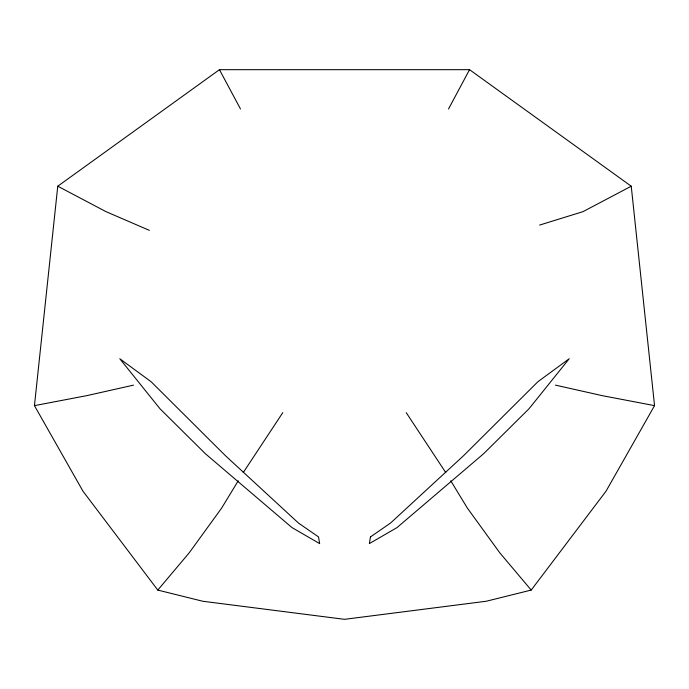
<?xml version="1.0" encoding="UTF-8"?>
<svg xmlns="http://www.w3.org/2000/svg" width="689" height="689" viewBox="0 0 689 689"><rect width="100%" height="100%" fill="white"/><g stroke="black" fill="none" stroke-linecap="round" stroke-linejoin="round"><path stroke-width="1.03" d="M34.45 405.64L57.764 186.211L219.446 69.675L469.554 69.675L631.236 186.211L654.55 405.64L606.01 491.223L531.202 590.077L486.21 601.256L344.5 619.325L202.79 601.256L157.798 590.077L82.99 491.223L34.45 405.64L86.642 395.675L133.528 385.134M448.505 108.983L469.554 69.675M238.23 480.81L221.582 508.172L189.225 552.793L157.798 590.077M243.226 472.602L282.774 412.659M631.236 186.211L582.972 211.661L539.608 225.079M654.55 405.64L602.358 395.675L555.472 385.134M149.392 230.367L106.028 211.661L57.764 186.211M531.202 590.077L499.775 552.793L467.418 508.172L450.77 480.81M406.226 412.659L445.774 472.602M219.446 69.675L240.495 108.983M370.449 536.929L369.373 543.595L396.993 527.602L483.669 453.681L529.014 408.749L569.209 358.745L537.859 381.758L463.619 455.644L390.568 523.029L370.449 536.929M319.627 543.595L292.007 527.602L205.331 453.681L159.986 408.749L119.791 358.745L151.141 381.758L225.381 455.644L298.432 523.029L318.551 536.929L319.627 543.595"/></g></svg>
